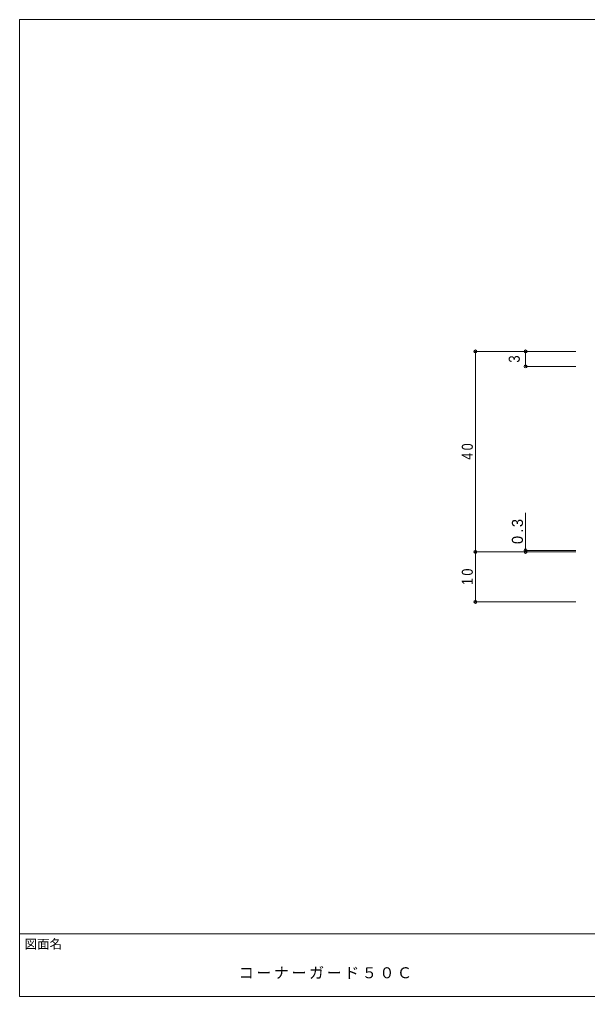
# Model space of a CAD drawing. Units: millimetres, scale not verified. Extents: x -141 to 141, y -98 to 98.
# Drawn here: x -141 to -27.6, y -97.5 to 97.5 of the extents above; entities that cross this region are included whole.
import ezdxf
from ezdxf.enums import TextEntityAlignment as Align

# ---------------------------------------------------------------- set-up
doc = ezdxf.new("R2010")
doc.units = ezdxf.units.MM
doc.header["$PDMODE"] = 32
doc.header["$PDSIZE"] = 0.6
for name, color, linetype, lineweight in [('0-3_寸法', 4, 'Continuous', 9), ('F-0_図面枠', 5, 'Continuous', 9), ('F-5_F-5ﾚｲﾔ', 7, 'Continuous', 9)]:
    doc.layers.add(name, color=color, linetype=linetype, lineweight=lineweight)
doc.styles.add('HGｺﾞｼｯｸM', font='')
doc.styles.get('HGｺﾞｼｯｸM').set_extended_font_data('HGｺﾞｼｯｸM')

msp = doc.modelspace()

# ---------------------------------------------------------------- linework, layer by layer
at = {"layer": '0-3_寸法'}
for p, q in [((-50, -8.75), (-50, 31.25)), ((-50, 31.25), (-40, 31.25)), ((-40, 31.25), (-40, 28.25)), ((-40, 31.25), (-30, 31.25)), ((-40, 28.25), (-30, 28.25)), ((-40, -0.95), (-40, -8.75)), ((-50, -18.75), (-50, -8.75)), ((-50, -8.75), (-40, -8.75)), ((-40, -8.45), (-30, -8.45)), ((-40, -8.75), (-30, -8.75)), ((-50, -18.75), (-30, -18.75))]:
    msp.add_line(p, q, dxfattribs=at)
for p in [(-50, 31.25), (-40, 31.25), (-40, 28.25), (-50, -8.75), (-40, -8.45), (-40, -8.75), (-50, -18.75)]:
    msp.add_point(p, dxfattribs=at)
at = {"layer": 'F-0_図面枠'}
for p, q in [((-141, 97.5), (141, 97.5)), ((-141, -97.5), (-141, 97.5)), ((-141, -85), (141, -85)), ((141, -97.5), (-141, -97.5))]:
    msp.add_line(p, q, dxfattribs=at)

# ---------------------------------------------------------------- texts
at = {"layer": '0-3_寸法', "color": 7, "style": 'HGｺﾞｼｯｸM', "width": 0.9}
msp.add_text('3', height=2.199, rotation=90, dxfattribs=at).set_placement((-40.5, 29), align=Align.BOTTOM_LEFT)
at = {"layer": '0-3_寸法', "color": 7, "char_height": 2.199, "attachment_point": 7, "rotation": 90, "style": 'HGｺﾞｼｯｸM'}
for s, insert in [('\\T1.36;\\W0.85;40', (-50.5, 9.625)), ('\\T1.38;0.3', (-40.5, -7.2)), ('\\T1.36;\\W0.85;10', (-50.5, -15.375))]:
    msp.add_mtext(s, dxfattribs=dict(at, insert=insert))
at = {"layer": 'F-0_図面枠', "color": 7, "style": 'HGｺﾞｼｯｸM'}
msp.add_text('図面名', height=1.833, dxfattribs=at).set_placement((-140, -88.5), align=Align.BOTTOM_LEFT)
at = {"layer": 'F-5_F-5ﾚｲﾔ', "insert": (-97.25, -94), "char_height": 2.199, "attachment_point": 7, "style": 'HGｺﾞｼｯｸM'}
msp.add_mtext('\\T1.17;コーナーガード５０Ｃ', dxfattribs=at)

doc.saveas('drawing.dxf')
